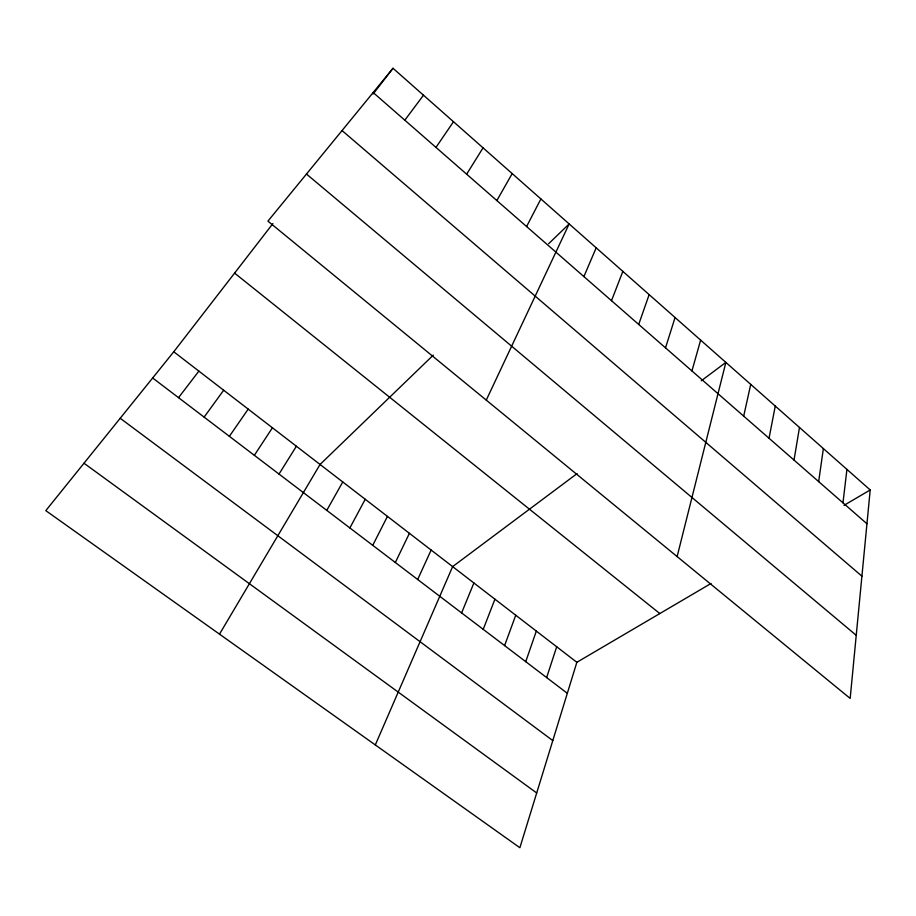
<?xml version="1.0" encoding="UTF-8"?>
<svg xmlns="http://www.w3.org/2000/svg" width="916" height="916" viewBox="0 0 916 916"><rect width="100%" height="100%" fill="white"/><g stroke="black" fill="none" stroke-linecap="round" stroke-linejoin="round"><path stroke-width="1.37" d="M870.2 489.957L850.174 698.427L267.93 221.145L393.01 68.276L870.2 489.957L843.991 505.357M842.972 502.827L846.934 469.404M818.664 481.598L823.37 448.577M794.023 460.072L799.485 427.463M769.039 438.26L775.268 406.074M743.7 416.127L750.731 384.388M677.13 556.573L725.861 362.404L701.267 380.793M691.946 370.934L700.637 340.122M711.056 583.458L576.851 662.302L519.876 847.724L45.8 510.636L173.765 351.778L272.899 223.584M665.508 347.851L675.069 317.531M546.646 677.554L556.699 646.776M525.738 661.661L536.329 631.09M638.704 324.436L649.146 294.62M504.601 645.585L515.742 615.231M483.224 629.338L494.926 599.201M611.499 300.677L622.857 271.388M461.618 612.907L473.893 582.988M583.893 276.575L596.19 247.824M375.308 744.937L452.641 566.615L577.091 473.595M417.673 579.496L431.138 550.058M486.27 400.12L569.157 223.928L548.638 243.736M395.334 562.504L409.418 533.318M372.732 545.329L387.445 516.395M526.597 226.538L540.887 198.944M349.878 527.948L365.232 499.277M326.772 510.372L342.767 481.976M496.85 200.57L512.193 173.593M219.508 634.147L320.05 464.469L433.291 355.122M279.014 474.064L296.383 446.241M466.645 174.189L483.064 147.854M254.35 455.309L272.43 427.783M435.97 147.407L453.5 121.725M229.378 436.325L248.202 409.12M204.119 417.124L223.676 390.227M404.815 120.191L423.49 95.207M178.54 397.67L198.864 371.117M373.121 93.993L393.01 68.276M83.986 463.221L536.696 792.97M120.202 418.269L552.795 740.597M152.651 377.987L567.325 693.286M173.765 351.778L576.851 662.302M234.599 273.117L659.818 613.56M306.471 174.04L856.231 635.303M342.046 130.564L861.922 576.175M373.155 92.539L866.948 523.769"/></g></svg>
